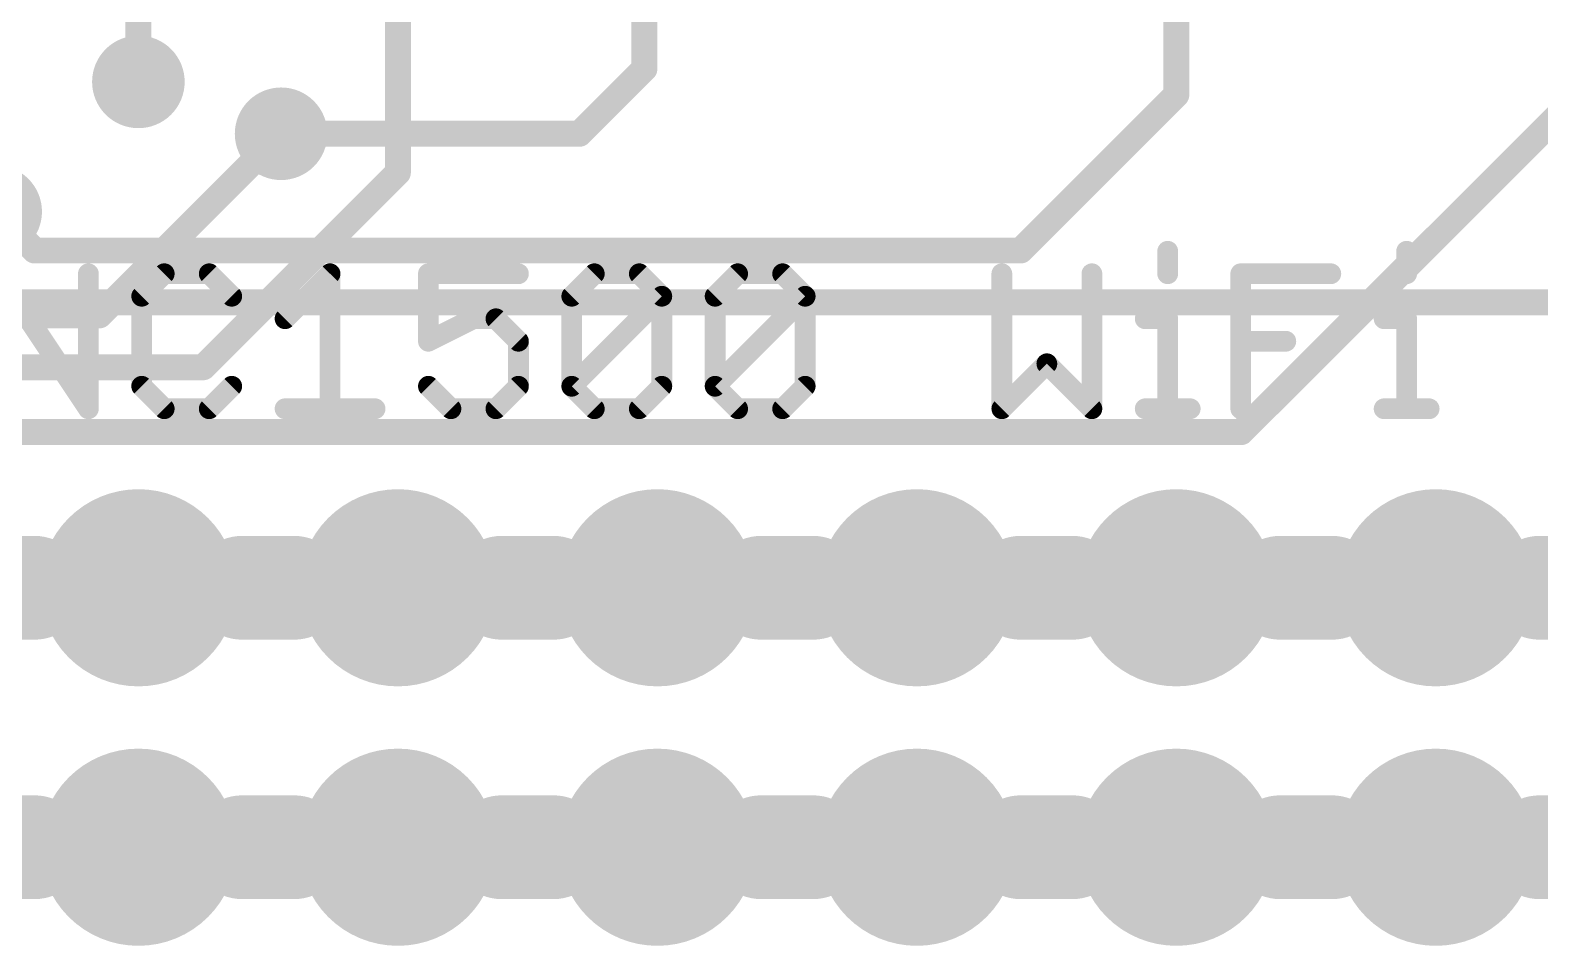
# Model space of a CAD drawing. Extents: x -7.7 to 68.6, y -5.3 to 60.5.
# Drawn here: x 42.12 to 56.9, y 32.05 to 41.02 of the extents above; entities that cross this region are included whole.
import ezdxf

# ---------------------------------------------------------------- set-up
doc = ezdxf.new("R2010")
doc.units = 0
for name, color, linetype in [('1', 12, 'CONTINUOUS'), ('16', 132, 'CONTINUOUS'), ('18', 110, 'CONTINUOUS'), ('21', 40, 'CONTINUOUS')]:
    doc.layers.add(name, color=color, linetype=linetype)

# ---------------------------------------------------------------- blocks, each defined once
blk = doc.blocks.new('ROUNDV')
at = {"const_width": 0.5}
blk.add_lwpolyline([(0, -0.25, 1), (0, 0.25, 1), (0, -0.25)], format="xyb", dxfattribs=at)

msp = doc.modelspace()

# ---------------------------------------------------------------- linework, layer by layer
at = {"layer": '1', "const_width": 0.254}
for points in [[(43.18, 40.513), (43.18, 43.749)], [(48.133, 40.64), (48.133, 41.849)], [(53.34, 40.386), (53.34, 41.91)], [(47.498, 40.005), (48.133, 40.64)], [(51.816, 38.862), (53.34, 40.386)], [(44.577, 40.005), (47.498, 40.005)], [(41.783, 39.243), (42.164, 38.862)], [(42.164, 38.862), (51.816, 38.862)], [(34.798, 38.354), (58.166, 38.354)]]:
    msp.add_lwpolyline(points, dxfattribs=at)
at = {"layer": '1', "const_width": 0.127}
for points in [[(48.0695, 40.64, 1), (48.1965, 40.64)], [(48.1779, 40.5951, 1), (48.0881, 40.6849)], [(43.1165, 40.513, 1), (43.2435, 40.513)], [(53.3849, 40.3411, 1), (53.2951, 40.4309)], [(53.2765, 40.386, 1), (53.4035, 40.386)], [(44.577, 40.0685, 1), (44.577, 39.9415)], [(47.4531, 40.0499, 1), (47.5429, 39.9601)], [(47.498, 39.9415, 1), (47.498, 40.0685)], [(42.164, 38.9255, 1), (42.164, 38.7985)], [(42.1191, 38.8171, 1), (42.2089, 38.9069)], [(51.7711, 38.9069, 1), (51.8609, 38.8171)], [(51.816, 38.7985, 1), (51.816, 38.9255)]]:
    msp.add_lwpolyline(points, format="xyb", dxfattribs=at)
at = {"layer": '16'}
for points, const_width in [([(45.72, 39.624), (45.72, 41.91)], 0.254), ([(43.18, 40.259), (43.18, 40.513)], 0.254), ([(53.975, 37.084), (57.531, 40.64)], 0.254), ([(42.799, 38.227), (44.577, 40.005)], 0.254), ([(43.815, 37.719), (45.72, 39.624)], 0.254), ([(29.083, 38.227), (42.799, 38.227)], 0.254), ([(29.337, 37.719), (43.815, 37.719)], 0.254), ([(29.464, 37.084), (53.975, 37.084)], 0.254), ([(40.64, 35.56), (43.18, 35.56)], 0.4064), ([(43.18, 35.56), (45.72, 35.56)], 0.4064), ([(45.72, 35.56), (48.26, 35.56)], 0.4064), ([(48.26, 35.56), (50.8, 35.56)], 0.4064), ([(53.34, 35.56), (50.8, 35.56)], 0.4064), ([(55.88, 35.56), (53.34, 35.56)], 0.4064), ([(58.166, 35.56), (55.88, 35.56)], 0.4064), ([(43.18, 33.02), (40.64, 33.02)], 0.4064), ([(45.72, 33.02), (43.18, 33.02)], 0.4064), ([(48.26, 33.02), (45.72, 33.02)], 0.4064), ([(50.8, 33.02), (48.26, 33.02)], 0.4064), ([(53.34, 33.02), (50.8, 33.02)], 0.4064), ([(55.88, 33.02), (53.34, 33.02)], 0.4064), ([(55.88, 33.02), (58.42, 33.02)], 0.4064)]:
    msp.add_lwpolyline(points, dxfattribs=dict(at, const_width=const_width))
for points, const_width in [([(43.2435, 40.513, 1), (43.1165, 40.513)], 0.127), ([(43.1165, 40.259, 1), (43.2435, 40.259)], 0.127), ([(44.6219, 39.9601, 1), (44.5321, 40.0499)], 0.127), ([(45.7649, 39.5791, 1), (45.6751, 39.6689)], 0.127), ([(45.6565, 39.624, 1), (45.7835, 39.624)], 0.127), ([(42.7541, 38.2719, 1), (42.8439, 38.1821)], 0.127), ([(42.799, 38.1635, 1), (42.799, 38.2905)], 0.127), ([(43.815, 37.6555, 1), (43.815, 37.7825)], 0.127), ([(43.7701, 37.7639, 1), (43.8599, 37.6741)], 0.127), ([(53.9301, 37.1289, 1), (54.0199, 37.0391)], 0.127), ([(53.975, 37.0205, 1), (53.975, 37.1475)], 0.127), ([(43.18, 35.6616, 1), (43.18, 35.4584)], 0.2032), ([(43.18, 35.4584, 1), (43.18, 35.6616)], 0.2032), ([(45.72, 35.6616, 1), (45.72, 35.4584)], 0.2032), ([(45.72, 35.4584, 1), (45.72, 35.6616)], 0.2032), ([(48.26, 35.6616, 1), (48.26, 35.4584)], 0.2032), ([(48.26, 35.4584, 1), (48.26, 35.6616)], 0.2032), ([(50.8, 35.6616, 1), (50.8, 35.4584)], 0.2032), ([(50.8, 35.4584, 1), (50.8, 35.6616)], 0.2032), ([(53.34, 35.6616, 1), (53.34, 35.4584)], 0.2032), ([(53.34, 35.4584, 1), (53.34, 35.6616)], 0.2032), ([(55.88, 35.6616, 1), (55.88, 35.4584)], 0.2032), ([(55.88, 35.4584, 1), (55.88, 35.6616)], 0.2032), ([(43.18, 33.1216, 1), (43.18, 32.9184)], 0.2032), ([(43.18, 32.9184, 1), (43.18, 33.1216)], 0.2032), ([(45.72, 33.1216, 1), (45.72, 32.9184)], 0.2032), ([(45.72, 32.9184, 1), (45.72, 33.1216)], 0.2032), ([(48.26, 33.1216, 1), (48.26, 32.9184)], 0.2032), ([(48.26, 32.9184, 1), (48.26, 33.1216)], 0.2032), ([(50.8, 33.1216, 1), (50.8, 32.9184)], 0.2032), ([(50.8, 32.9184, 1), (50.8, 33.1216)], 0.2032), ([(53.34, 33.1216, 1), (53.34, 32.9184)], 0.2032), ([(53.34, 32.9184, 1), (53.34, 33.1216)], 0.2032), ([(55.88, 33.1216, 1), (55.88, 32.9184)], 0.2032), ([(55.88, 32.9184, 1), (55.88, 33.1216)], 0.2032)]:
    msp.add_lwpolyline(points, format="xyb", dxfattribs=dict(at, const_width=const_width))
at = {"layer": '21'}
for points, const_width in [([(53.2557, 38.8548), (53.2557, 38.6345)], 0.2032), ([(55.5945, 38.8548), (55.5945, 38.6345)], 0.2032), ([(41.8092, 38.6345), (42.6905, 37.3126)], 0.2032), ([(42.6905, 37.3126), (42.6905, 38.6345)], 0.2032), ([(43.4328, 38.6345), (43.2124, 38.4142)], 0.2032), ([(43.8734, 38.6345), (43.4328, 38.6345)], 0.2032), ([(44.0937, 38.4142), (43.8734, 38.6345)], 0.2032), ([(44.6157, 38.1939), (45.0564, 38.6345)], 0.2032), ([(45.0564, 38.6345), (45.0564, 37.3126)], 0.2032), ([(46.9003, 38.6345), (46.019, 38.6345)], 0.2032), ([(46.019, 38.6345), (46.019, 37.9736)], 0.2032), ([(47.4223, 38.4142), (47.6426, 38.6345)], 0.2032), ([(47.6426, 38.6345), (48.0832, 38.6345)], 0.2032), ([(48.0832, 38.6345), (48.3036, 38.4142)], 0.2032), ([(48.8256, 38.4142), (49.0459, 38.6345)], 0.2032), ([(49.0459, 38.6345), (49.4865, 38.6345)], 0.2032), ([(49.4865, 38.6345), (49.7068, 38.4142)], 0.2032), ([(51.6321, 38.6345), (51.6321, 37.3126)], 0.2032), ([(52.5134, 37.3126), (52.5134, 38.6345)], 0.2032), ([(53.9709, 37.3126), (53.9709, 38.6345)], 0.2032), ([(53.9709, 38.6345), (54.8522, 38.6345)], 0.2032), ([(43.2124, 38.4142), (43.2124, 37.5329)], 0.2032), ([(47.4223, 37.5329), (47.4223, 38.4142)], 0.2032), ([(47.4223, 37.5329), (48.3036, 38.4142)], 0.2032), ([(48.3036, 38.4142), (48.3036, 37.5329)], 0.2032), ([(48.8256, 37.5329), (48.8256, 38.4142)], 0.2032), ([(48.8256, 37.5329), (49.7068, 38.4142)], 0.2032), ([(49.7068, 38.4142), (49.7068, 37.5329)], 0.2032), ([(46.019, 37.9736), (46.4596, 38.1939)], 0.2032), ([(46.4596, 38.1939), (46.68, 38.1939)], 0.2032), ([(46.68, 38.1939), (46.9003, 37.9736)], 0.2032), ([(53.0354, 38.1939), (53.2557, 38.1939)], 0.2032), ([(53.2557, 38.1939), (53.2557, 37.3126)], 0.2032), ([(55.3742, 38.1939), (55.5945, 38.1939)], 0.2032), ([(55.5945, 38.1939), (55.5945, 37.3126)], 0.2032), ([(46.9003, 37.9736), (46.9003, 37.5329)], 0.2032), ([(53.9709, 37.9736), (54.4116, 37.9736)], 0.2032), ([(51.6321, 37.3126), (52.0728, 37.7532)], 0.2032), ([(52.0728, 37.7532), (52.5134, 37.3126)], 0.2032), ([(43.2124, 37.5329), (43.4328, 37.3126)], 0.2032), ([(43.8734, 37.3126), (44.0937, 37.5329)], 0.2032), ([(46.2393, 37.3126), (46.019, 37.5329)], 0.2032), ([(46.9003, 37.5329), (46.68, 37.3126)], 0.2032), ([(47.6426, 37.3126), (47.4223, 37.5329)], 0.2032), ([(48.3036, 37.5329), (48.0832, 37.3126)], 0.2032), ([(49.0459, 37.3126), (48.8256, 37.5329)], 0.2032), ([(49.7068, 37.5329), (49.4865, 37.3126)], 0.2032), ([(43.4328, 37.3126), (43.8734, 37.3126)], 0.2032), ([(44.6157, 37.3126), (45.497, 37.3126)], 0.2032), ([(46.68, 37.3126), (46.2393, 37.3126)], 0.2032), ([(48.0832, 37.3126), (47.6426, 37.3126)], 0.2032), ([(49.4865, 37.3126), (49.0459, 37.3126)], 0.2032), ([(53.0354, 37.3126), (53.476, 37.3126)], 0.2032), ([(55.3742, 37.3126), (55.8148, 37.3126)], 0.2032), ([(42.164, 35.56), (41.656, 35.56)], 1.016), ([(44.704, 35.56), (44.196, 35.56)], 1.016), ([(47.244, 35.56), (46.736, 35.56)], 1.016), ([(49.784, 35.56), (49.276, 35.56)], 1.016), ([(52.324, 35.56), (51.816, 35.56)], 1.016), ([(54.864, 35.56), (54.356, 35.56)], 1.016), ([(57.404, 35.56), (56.896, 35.56)], 1.016), ([(42.164, 33.02), (41.656, 33.02)], 1.016), ([(44.704, 33.02), (44.196, 33.02)], 1.016), ([(47.244, 33.02), (46.736, 33.02)], 1.016), ([(49.784, 33.02), (49.276, 33.02)], 1.016), ([(52.324, 33.02), (51.816, 33.02)], 1.016), ([(54.864, 33.02), (54.356, 33.02)], 1.016), ([(57.404, 33.02), (56.896, 33.02)], 1.016)]:
    msp.add_lwpolyline(points, dxfattribs=dict(at, const_width=const_width))
for points, const_width in [([(53.3065, 38.8548, 1), (53.2049, 38.8548)], 0.1016), ([(55.6453, 38.8548, 1), (55.5437, 38.8548)], 0.1016), ([(42.7413, 38.6345, 1), (42.6397, 38.6345)], 0.1016), ([(43.4328, 38.6853, 1), (43.4328, 38.5837)], 0.1016), ([(43.4687, 38.5986, 1), (43.3968, 38.6704)], 0.1016), ([(43.9093, 38.6704, 1), (43.8375, 38.5986)], 0.1016), ([(43.8734, 38.5837, 1), (43.8734, 38.6853)], 0.1016), ([(45.1072, 38.6345, 1), (45.0056, 38.6345)], 0.1016), ([(45.0923, 38.5986, 1), (45.0204, 38.6704)], 0.1016), ([(46.019, 38.6853, 1), (46.019, 38.5837)], 0.1016), ([(46.0698, 38.6345, 1), (45.9682, 38.6345)], 0.1016), ([(46.9003, 38.5837, 1), (46.9003, 38.6853)], 0.1016), ([(47.6426, 38.6853, 1), (47.6426, 38.5837)], 0.1016), ([(47.6785, 38.5986, 1), (47.6067, 38.6704)], 0.1016), ([(48.1192, 38.6704, 1), (48.0473, 38.5986)], 0.1016), ([(48.0832, 38.5837, 1), (48.0832, 38.6853)], 0.1016), ([(49.0459, 38.6853, 1), (49.0459, 38.5837)], 0.1016), ([(49.0818, 38.5986, 1), (49.01, 38.6704)], 0.1016), ([(49.5224, 38.6704, 1), (49.4506, 38.5986)], 0.1016), ([(49.4865, 38.5837, 1), (49.4865, 38.6853)], 0.1016), ([(51.6829, 38.6345, 1), (51.5813, 38.6345)], 0.1016), ([(52.5642, 38.6345, 1), (52.4626, 38.6345)], 0.1016), ([(54.0217, 38.6345, 1), (53.9201, 38.6345)], 0.1016), ([(53.9709, 38.6853, 1), (53.9709, 38.5837)], 0.1016), ([(54.8522, 38.5837, 1), (54.8522, 38.6853)], 0.1016), ([(53.2049, 38.6345, 1), (53.3065, 38.6345)], 0.1016), ([(55.5437, 38.6345, 1), (55.6453, 38.6345)], 0.1016), ([(43.2632, 38.4142, 1), (43.1616, 38.4142)], 0.1016), ([(43.1765, 38.4501, 1), (43.2484, 38.3783)], 0.1016), ([(44.0578, 38.3783, 1), (44.1297, 38.4501)], 0.1016), ([(47.4731, 38.4142, 1), (47.3715, 38.4142)], 0.1016), ([(47.3864, 38.4501, 1), (47.4582, 38.3783)], 0.1016), ([(48.3544, 38.4142, 1), (48.2528, 38.4142)], 0.1016), ([(48.3395, 38.3783, 1), (48.2676, 38.4501)], 0.1016), ([(48.2676, 38.3783, 1), (48.3395, 38.4501)], 0.1016), ([(48.7896, 38.4501, 1), (48.8615, 38.3783)], 0.1016), ([(48.8764, 38.4142, 1), (48.7748, 38.4142)], 0.1016), ([(49.7576, 38.4142, 1), (49.656, 38.4142)], 0.1016), ([(49.7428, 38.3783, 1), (49.6709, 38.4501)], 0.1016), ([(49.6709, 38.3783, 1), (49.7428, 38.4501)], 0.1016), ([(44.5798, 38.2298, 1), (44.6516, 38.158)], 0.1016), ([(46.4596, 38.2447, 1), (46.4596, 38.1431)], 0.1016), ([(46.4824, 38.1484, 1), (46.4369, 38.2393)], 0.1016), ([(46.7159, 38.2298, 1), (46.644, 38.158)], 0.1016), ([(46.68, 38.1431, 1), (46.68, 38.2447)], 0.1016), ([(53.0354, 38.2447, 1), (53.0354, 38.1431)], 0.1016), ([(53.3065, 38.1939, 1), (53.2049, 38.1939)], 0.1016), ([(53.2557, 38.1431, 1), (53.2557, 38.2447)], 0.1016), ([(55.3742, 38.2447, 1), (55.3742, 38.1431)], 0.1016), ([(55.6453, 38.1939, 1), (55.5437, 38.1939)], 0.1016), ([(55.5945, 38.1431, 1), (55.5945, 38.2447)], 0.1016), ([(45.9963, 38.019, 1), (46.0417, 37.9281)], 0.1016), ([(45.9682, 37.9736, 1), (46.0698, 37.9736)], 0.1016), ([(46.9511, 37.9736, 1), (46.8495, 37.9736)], 0.1016), ([(46.8644, 37.9376, 1), (46.9362, 38.0095)], 0.1016), ([(53.9709, 38.0244, 1), (53.9709, 37.9228)], 0.1016), ([(54.4116, 37.9228, 1), (54.4116, 38.0244)], 0.1016), ([(52.1087, 37.7892, 1), (52.0368, 37.7173)], 0.1016), ([(52.1087, 37.7173, 1), (52.0368, 37.7892)], 0.1016), ([(43.2484, 37.5688, 1), (43.1765, 37.497)], 0.1016), ([(43.1616, 37.5329, 1), (43.2632, 37.5329)], 0.1016), ([(44.1297, 37.497, 1), (44.0578, 37.5688)], 0.1016), ([(46.0549, 37.5688, 1), (45.9831, 37.497)], 0.1016), ([(46.8495, 37.5329, 1), (46.9511, 37.5329)], 0.1016), ([(46.9362, 37.497, 1), (46.8644, 37.5688)], 0.1016), ([(47.4582, 37.5688, 1), (47.3864, 37.497)], 0.1016), ([(47.3864, 37.5688, 1), (47.4582, 37.497)], 0.1016), ([(47.3715, 37.5329, 1), (47.4731, 37.5329)], 0.1016), ([(48.2528, 37.5329, 1), (48.3544, 37.5329)], 0.1016), ([(48.3395, 37.497, 1), (48.2676, 37.5688)], 0.1016), ([(48.8615, 37.5688, 1), (48.7896, 37.497)], 0.1016), ([(48.7896, 37.5688, 1), (48.8615, 37.497)], 0.1016), ([(48.7748, 37.5329, 1), (48.8764, 37.5329)], 0.1016), ([(49.656, 37.5329, 1), (49.7576, 37.5329)], 0.1016), ([(49.7428, 37.497, 1), (49.6709, 37.5688)], 0.1016), ([(42.6482, 37.2844, 1), (42.7327, 37.3408)], 0.1016), ([(43.4328, 37.3634, 1), (43.4328, 37.2618)], 0.1016), ([(43.3968, 37.2767, 1), (43.4687, 37.3485)], 0.1016), ([(43.8375, 37.3485, 1), (43.9093, 37.2767)], 0.1016), ([(43.8734, 37.2618, 1), (43.8734, 37.3634)], 0.1016), ([(44.6157, 37.3634, 1), (44.6157, 37.2618)], 0.1016), ([(45.497, 37.2618, 1), (45.497, 37.3634)], 0.1016), ([(46.2393, 37.3634, 1), (46.2393, 37.2618)], 0.1016), ([(46.2034, 37.2767, 1), (46.2752, 37.3485)], 0.1016), ([(46.644, 37.3485, 1), (46.7159, 37.2767)], 0.1016), ([(46.68, 37.2618, 1), (46.68, 37.3634)], 0.1016), ([(47.6426, 37.3634, 1), (47.6426, 37.2618)], 0.1016), ([(47.6067, 37.2767, 1), (47.6785, 37.3485)], 0.1016), ([(48.0473, 37.3485, 1), (48.1192, 37.2767)], 0.1016), ([(48.0832, 37.2618, 1), (48.0832, 37.3634)], 0.1016), ([(49.0459, 37.3634, 1), (49.0459, 37.2618)], 0.1016), ([(49.01, 37.2767, 1), (49.0818, 37.3485)], 0.1016), ([(49.4506, 37.3485, 1), (49.5224, 37.2767)], 0.1016), ([(49.4865, 37.2618, 1), (49.4865, 37.3634)], 0.1016), ([(51.5962, 37.3485, 1), (51.668, 37.2767)], 0.1016), ([(52.4775, 37.2767, 1), (52.5493, 37.3485)], 0.1016), ([(53.0354, 37.3634, 1), (53.0354, 37.2618)], 0.1016), ([(53.476, 37.2618, 1), (53.476, 37.3634)], 0.1016), ([(55.3742, 37.3634, 1), (55.3742, 37.2618)], 0.1016), ([(55.8148, 37.2618, 1), (55.8148, 37.3634)], 0.1016), ([(42.6397, 37.3126, 1), (42.7413, 37.3126)], 0.1016), ([(45.0056, 37.3126, 1), (45.1072, 37.3126)], 0.1016), ([(51.5813, 37.3126, 1), (51.6829, 37.3126)], 0.1016), ([(52.4626, 37.3126, 1), (52.5642, 37.3126)], 0.1016), ([(53.2049, 37.3126, 1), (53.3065, 37.3126)], 0.1016), ([(53.9201, 37.3126, 1), (54.0217, 37.3126)], 0.1016), ([(55.5437, 37.3126, 1), (55.6453, 37.3126)], 0.1016), ([(42.164, 35.306, 1), (42.164, 35.814)], 0.508), ([(44.196, 35.814, 1), (44.196, 35.306)], 0.508), ([(44.704, 35.306, 1), (44.704, 35.814)], 0.508), ([(46.736, 35.814, 1), (46.736, 35.306)], 0.508), ([(47.244, 35.306, 1), (47.244, 35.814)], 0.508), ([(49.276, 35.814, 1), (49.276, 35.306)], 0.508), ([(49.784, 35.306, 1), (49.784, 35.814)], 0.508), ([(51.816, 35.814, 1), (51.816, 35.306)], 0.508), ([(52.324, 35.306, 1), (52.324, 35.814)], 0.508), ([(54.356, 35.814, 1), (54.356, 35.306)], 0.508), ([(54.864, 35.306, 1), (54.864, 35.814)], 0.508), ([(56.896, 35.814, 1), (56.896, 35.306)], 0.508), ([(42.164, 32.766, 1), (42.164, 33.274)], 0.508), ([(44.196, 33.274, 1), (44.196, 32.766)], 0.508), ([(44.704, 32.766, 1), (44.704, 33.274)], 0.508), ([(46.736, 33.274, 1), (46.736, 32.766)], 0.508), ([(47.244, 32.766, 1), (47.244, 33.274)], 0.508), ([(49.276, 33.274, 1), (49.276, 32.766)], 0.508), ([(49.784, 32.766, 1), (49.784, 33.274)], 0.508), ([(51.816, 33.274, 1), (51.816, 32.766)], 0.508), ([(52.324, 32.766, 1), (52.324, 33.274)], 0.508), ([(54.356, 33.274, 1), (54.356, 32.766)], 0.508), ([(54.864, 32.766, 1), (54.864, 33.274)], 0.508), ([(56.896, 33.274, 1), (56.896, 32.766)], 0.508)]:
    msp.add_lwpolyline(points, format="xyb", dxfattribs=dict(at, const_width=const_width))

# ---------------------------------------------------------------- block references
at = {"layer": '18'}
for p, xscale, yscale in [((43.18, 40.513), 0.9064, 0.9064), ((43.18, 40.513), 0.9064, 0.9064), ((44.577, 40.005), 0.9064, 0.9064), ((44.577, 40.005), 0.9064, 0.9064), ((41.783, 39.243), 0.9064, 0.9064), ((41.783, 39.243), 0.9064, 0.9064), ((43.18, 35.56), 1.9304, 1.9304), ((43.18, 35.56), 1.9304, 1.9304), ((45.72, 35.56), 1.9304, 1.9304), ((45.72, 35.56), 1.9304, 1.9304), ((48.26, 35.56), 1.9304, 1.9304), ((48.26, 35.56), 1.9304, 1.9304), ((50.8, 35.56), 1.9304, 1.9304), ((50.8, 35.56), 1.9304, 1.9304), ((53.34, 35.56), 1.9304, 1.9304), ((53.34, 35.56), 1.9304, 1.9304), ((55.88, 35.56), 1.9304, 1.9304), ((55.88, 35.56), 1.9304, 1.9304), ((43.18, 33.02), 1.9304, 1.9304), ((43.18, 33.02), 1.9304, 1.9304), ((45.72, 33.02), 1.9304, 1.9304), ((45.72, 33.02), 1.9304, 1.9304), ((48.26, 33.02), 1.9304, 1.9304), ((48.26, 33.02), 1.9304, 1.9304), ((50.8, 33.02), 1.9304, 1.9304), ((50.8, 33.02), 1.9304, 1.9304), ((53.34, 33.02), 1.9304, 1.9304), ((53.34, 33.02), 1.9304, 1.9304), ((55.88, 33.02), 1.9304, 1.9304), ((55.88, 33.02), 1.9304, 1.9304)]:
    msp.add_blockref('ROUNDV', p, dxfattribs=dict(at, xscale=xscale, yscale=yscale))

doc.saveas('drawing.dxf')
